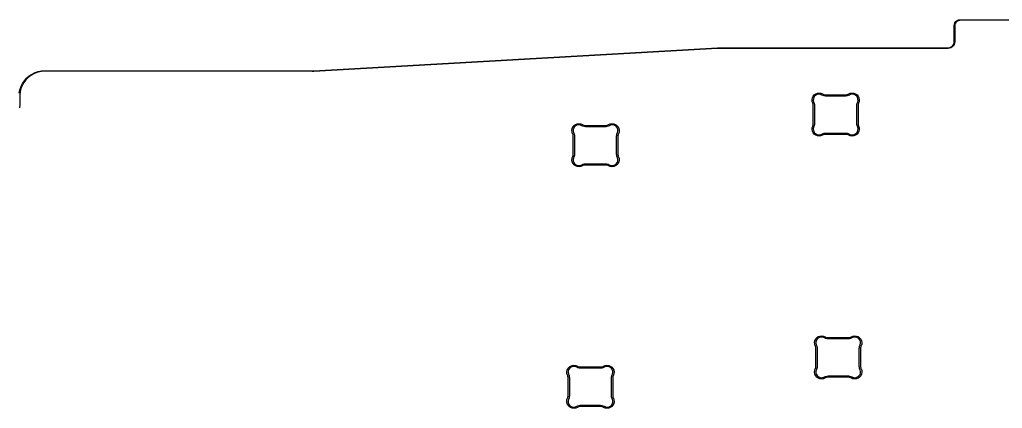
# Model space of a CAD drawing. Header units: inches. Extents: x 0.1 to 12.1, y -5.6 to -1.9.
# Drawn here: x 6.166 to 9.195, y -3.084 to -1.887 of the extents above; entities that cross this region are included whole.
import ezdxf

# ---------------------------------------------------------------- set-up
doc = ezdxf.new("R2010")
doc.units = ezdxf.units.IN
doc.header["$MEASUREMENT"] = 0
doc.layers.add('Edge.Cuts', color=254, linetype='CONTINUOUS', true_color=0xd0d2cd)

msp = doc.modelspace()

# ---------------------------------------------------------------- linework, layer by layer
at = {"layer": 'Edge.Cuts', "linetype": 'CONTINUOUS'}
for p, q in [((9.0469, -1.9053), (9.0475, -1.9006)), ((9.0469, -1.9546), (9.0469, -1.9053)), ((9.0469, -1.9053), (9.0469, -1.9053)), ((9.0475, -1.9006), (9.0493, -1.8962)), ((9.0499, -1.899), (9.0488, -1.9032)), ((9.0488, -1.9032), (9.0488, -1.9053)), ((9.0488, -1.9053), (9.0488, -1.9053)), ((9.0488, -1.9053), (9.0488, -1.9053)), ((9.0488, -1.9053), (9.0488, -1.9546)), ((9.0493, -1.8962), (9.0521, -1.8924)), ((9.052, -1.8953), (9.0499, -1.899)), ((9.055, -1.8923), (9.052, -1.8953)), ((9.0521, -1.8924), (9.0559, -1.8895)), ((9.0587, -1.8901), (9.055, -1.8923)), ((9.0559, -1.8895), (9.0602, -1.8876)), ((9.0628, -1.8889), (9.0587, -1.8901)), ((9.0602, -1.8876), (9.0649, -1.8869)), ((9.0649, -1.8888), (9.0628, -1.8889)), ((9.0649, -1.8869), (9.7952, -1.8868)), ((9.0649, -1.8869), (9.0649, -1.8869)), ((9.0649, -1.8869), (9.0649, -1.8869)), ((9.7952, -1.8887), (9.0649, -1.8888)), ((9.0396, -1.9696), (9.0431, -1.9661)), ((9.0443, -1.9675), (9.041, -1.9708)), ((9.0431, -1.9661), (9.0456, -1.9618)), ((9.0468, -1.9636), (9.0443, -1.9675)), ((9.0456, -1.9618), (9.0469, -1.9571)), ((9.0483, -1.9592), (9.0468, -1.9636)), ((9.0469, -1.9571), (9.0469, -1.9546)), ((9.0488, -1.9546), (9.0483, -1.9592)), ((9.0488, -1.9546), (9.0488, -1.9546)), ((9.0488, -1.9546), (9.0488, -1.9546)), ((7.0726, -2.0442), (8.3172, -1.9734)), ((8.3173, -1.9754), (7.0728, -2.0462)), ((8.3172, -1.9734), (8.3172, -1.9734)), ((8.3172, -1.9734), (8.3172, -1.9734)), ((8.3172, -1.9734), (8.3187, -1.9734)), ((8.3181, -1.9754), (8.3173, -1.9754)), ((8.3173, -1.9754), (8.3173, -1.9754)), ((8.3195, -1.9753), (8.3181, -1.9754)), ((8.3187, -1.9734), (8.3202, -1.9733)), ((8.321, -1.9753), (8.3195, -1.9753)), ((8.3202, -1.9733), (8.3217, -1.9733)), ((8.3217, -1.9753), (8.321, -1.9753)), ((8.3217, -1.9733), (8.3217, -1.9733)), ((8.3217, -1.9733), (8.3217, -1.9733)), ((8.3217, -1.9733), (9.0282, -1.9733)), ((9.0282, -1.9753), (8.3217, -1.9753)), ((9.0282, -1.9733), (9.0306, -1.9733)), ((9.0328, -1.9748), (9.0282, -1.9753)), ((9.0282, -1.9753), (9.0282, -1.9753)), ((9.0282, -1.9753), (9.0282, -1.9753)), ((9.0306, -1.9733), (9.0354, -1.972)), ((9.0371, -1.9732), (9.0328, -1.9748)), ((9.0354, -1.972), (9.0396, -1.9696)), ((9.041, -1.9708), (9.0371, -1.9732)), ((6.2008, -2.0588), (6.1927, -2.065)), ((6.1956, -2.0603), (6.2043, -2.0545)), ((6.2097, -2.0537), (6.2008, -2.0588)), ((6.2043, -2.0545), (6.2136, -2.0499)), ((6.2191, -2.0498), (6.2097, -2.0537)), ((6.2136, -2.0499), (6.2235, -2.0466)), ((6.2289, -2.0472), (6.2191, -2.0498)), ((6.2235, -2.0466), (6.2337, -2.0445)), ((6.239, -2.0458), (6.2289, -2.0472)), ((6.2337, -2.0445), (6.2441, -2.0439)), ((6.2441, -2.0458), (6.239, -2.0458)), ((6.2441, -2.0439), (6.2441, -2.0439)), ((6.2441, -2.0439), (6.2441, -2.0439)), ((6.2441, -2.0439), (7.0682, -2.0443)), ((7.0682, -2.0463), (6.2441, -2.0458)), ((6.2441, -2.0458), (6.2441, -2.0458)), ((6.2441, -2.0458), (6.2441, -2.0458)), ((7.0682, -2.0443), (7.0682, -2.0443)), ((7.0682, -2.0443), (7.0682, -2.0443)), ((7.0682, -2.0443), (7.0689, -2.0443)), ((7.0697, -2.0463), (7.0682, -2.0463)), ((7.0682, -2.0463), (7.0682, -2.0463)), ((7.0682, -2.0463), (7.0682, -2.0463)), ((7.0682, -2.0463), (7.0682, -2.0463)), ((7.0682, -2.0463), (7.0682, -2.0463)), ((7.0689, -2.0443), (7.0704, -2.0443)), ((7.0712, -2.0462), (7.0697, -2.0463)), ((7.0704, -2.0443), (7.0719, -2.0443)), ((7.0728, -2.0462), (7.0712, -2.0462)), ((7.0719, -2.0443), (7.0726, -2.0442)), ((7.0726, -2.0442), (7.0726, -2.0442)), ((7.0726, -2.0442), (7.0726, -2.0442)), ((7.0728, -2.0462), (7.0728, -2.0462)), ((6.1742, -2.0891), (6.1703, -2.0986)), ((6.1704, -2.0931), (6.1751, -2.0837)), ((6.1793, -2.0803), (6.1742, -2.0891)), ((6.1751, -2.0837), (6.1809, -2.075)), ((6.1855, -2.0722), (6.1793, -2.0803)), ((6.1809, -2.075), (6.1877, -2.0672)), ((6.1927, -2.065), (6.1855, -2.0722)), ((6.1877, -2.0672), (6.1956, -2.0603)), ((6.1651, -2.1132), (6.1671, -2.103)), ((6.1677, -2.1084), (6.1663, -2.1185)), ((6.1663, -2.1185), (6.1663, -2.1236)), ((6.1671, -2.103), (6.1704, -2.0931)), ((6.1703, -2.0986), (6.1677, -2.1084)), ((8.6122, -2.1227), (8.6157, -2.1185)), ((8.6157, -2.1185), (8.6202, -2.1153)), ((8.6201, -2.1198), (8.6167, -2.1229)), ((8.6241, -2.1177), (8.6201, -2.1198)), ((8.6202, -2.1153), (8.6254, -2.1133)), ((8.6285, -2.1166), (8.6241, -2.1177)), ((8.6254, -2.1133), (8.6308, -2.1127)), ((8.633, -2.1167), (8.6285, -2.1166)), ((8.6308, -2.1127), (8.6363, -2.1135)), ((8.6374, -2.1179), (8.633, -2.1167)), ((8.6363, -2.1135), (8.6413, -2.1157)), ((8.6394, -2.1191), (8.6374, -2.1179)), ((8.6428, -2.1207), (8.6394, -2.1191)), ((8.6413, -2.1157), (8.6427, -2.1165)), ((8.6427, -2.1165), (8.6456, -2.1176)), ((8.6456, -2.1176), (8.6487, -2.1181)), ((8.6487, -2.1181), (8.6503, -2.1181)), ((8.6503, -2.1181), (8.7128, -2.1181)), ((8.7128, -2.1181), (8.7144, -2.1181)), ((8.7144, -2.1181), (8.7175, -2.1176)), ((8.7175, -2.1176), (8.7204, -2.1165)), ((8.7238, -2.1191), (8.7203, -2.1207)), ((8.7204, -2.1165), (8.7218, -2.1157)), ((8.7218, -2.1157), (8.7268, -2.1135)), ((8.7218, -2.1157), (8.7218, -2.1157)), ((8.7257, -2.1179), (8.7238, -2.1191)), ((8.7238, -2.1191), (8.7238, -2.1191)), ((8.7301, -2.1167), (8.7257, -2.1179)), ((8.7268, -2.1135), (8.7323, -2.1127)), ((8.7346, -2.1166), (8.7301, -2.1167)), ((8.7323, -2.1127), (8.7378, -2.1133)), ((8.739, -2.1177), (8.7346, -2.1166)), ((8.7378, -2.1133), (8.7429, -2.1153)), ((8.743, -2.1198), (8.739, -2.1177)), ((8.7429, -2.1153), (8.7474, -2.1185)), ((8.7464, -2.1229), (8.743, -2.1198)), ((8.7474, -2.1185), (8.7509, -2.1227)), ((6.1665, -2.1488), (6.1658, -2.1579)), ((6.1663, -2.1236), (6.1663, -2.1236)), ((6.1663, -2.1236), (6.1665, -2.1488)), ((6.1665, -2.1488), (6.1665, -2.1488)), ((6.1665, -2.1488), (6.1665, -2.1488)), ((8.6088, -2.1331), (8.6098, -2.1277)), ((8.6092, -2.1386), (8.6088, -2.1331)), ((8.6109, -2.1438), (8.6092, -2.1386)), ((8.6098, -2.1277), (8.6122, -2.1227)), ((8.6115, -2.145), (8.6109, -2.1438)), ((8.6123, -2.1475), (8.6115, -2.145)), ((8.6127, -2.1501), (8.6123, -2.1475)), ((8.6129, -2.131), (8.6126, -2.1356)), ((8.6126, -2.1356), (8.6135, -2.14)), ((8.6127, -2.1515), (8.6127, -2.1501)), ((8.6143, -2.1267), (8.6129, -2.131)), ((8.6135, -2.14), (8.6145, -2.1421)), ((8.6167, -2.1229), (8.6143, -2.1267)), ((8.6145, -2.1421), (8.6145, -2.1421)), ((8.6145, -2.1421), (8.6156, -2.1451)), ((8.6156, -2.1451), (8.6164, -2.1482)), ((8.6164, -2.1482), (8.6166, -2.1515)), ((8.6465, -2.1217), (8.6428, -2.1207)), ((8.6503, -2.122), (8.6465, -2.1217)), ((8.7128, -2.122), (8.6503, -2.122)), ((8.7166, -2.1217), (8.7128, -2.122)), ((8.7203, -2.1207), (8.7166, -2.1217)), ((8.7488, -2.1267), (8.7464, -2.1229)), ((8.7465, -2.1515), (8.7468, -2.1482)), ((8.7468, -2.1482), (8.7475, -2.1451)), ((8.7475, -2.1451), (8.7487, -2.1421)), ((8.7487, -2.1421), (8.7496, -2.14)), ((8.7487, -2.1421), (8.7487, -2.1421)), ((8.7487, -2.1421), (8.7487, -2.1421)), ((8.7502, -2.131), (8.7488, -2.1267)), ((8.7496, -2.14), (8.7505, -2.1356)), ((8.7505, -2.1356), (8.7502, -2.131)), ((8.7509, -2.1475), (8.7505, -2.1501)), ((8.7505, -2.1501), (8.7505, -2.1515)), ((8.7509, -2.1227), (8.7533, -2.1277)), ((8.7516, -2.145), (8.7509, -2.1475)), ((8.7522, -2.1438), (8.7516, -2.145)), ((8.7539, -2.1386), (8.7522, -2.1438)), ((8.7522, -2.1438), (8.7522, -2.1438)), ((8.7533, -2.1277), (8.7543, -2.1331)), ((8.7543, -2.1331), (8.7539, -2.1386)), ((8.6127, -2.2068), (8.6127, -2.1515)), ((8.6166, -2.1515), (8.6166, -2.2068)), ((8.7465, -2.2068), (8.7465, -2.1515)), ((8.7465, -2.1515), (8.7465, -2.1515)), ((8.7465, -2.1515), (8.7465, -2.1515)), ((8.7505, -2.1515), (8.7505, -2.2068)), ((7.8756, -2.213), (7.8801, -2.2098)), ((7.8801, -2.2098), (7.8852, -2.2078)), ((7.8883, -2.2111), (7.8839, -2.2122)), ((7.8852, -2.2078), (7.8907, -2.2072)), ((7.8929, -2.2112), (7.8883, -2.2111)), ((7.8907, -2.2072), (7.8961, -2.208)), ((7.8972, -2.2124), (7.8929, -2.2112)), ((7.8961, -2.208), (7.9012, -2.2102)), ((7.9012, -2.2102), (7.9025, -2.211)), ((7.9025, -2.211), (7.9055, -2.212)), ((7.9773, -2.212), (7.9803, -2.211)), ((7.9803, -2.211), (7.9816, -2.2102)), ((7.9816, -2.2102), (7.9867, -2.208)), ((7.9816, -2.2102), (7.9816, -2.2102)), ((7.9899, -2.2112), (7.9856, -2.2124)), ((7.9867, -2.208), (7.9921, -2.2072)), ((7.9945, -2.2111), (7.9899, -2.2112)), ((7.9921, -2.2072), (7.9976, -2.2078)), ((7.9989, -2.2122), (7.9945, -2.2111)), ((7.9976, -2.2078), (8.0027, -2.2098)), ((8.0027, -2.2098), (8.0072, -2.213)), ((8.6115, -2.2133), (8.6123, -2.2108)), ((8.6123, -2.2108), (8.6127, -2.2081)), ((8.6127, -2.2081), (8.6127, -2.2068)), ((8.6127, -2.2068), (8.6127, -2.2068)), ((8.6164, -2.21), (8.6156, -2.2132)), ((8.6166, -2.2068), (8.6164, -2.21)), ((8.6166, -2.2068), (8.6166, -2.2068)), ((8.7468, -2.21), (8.7465, -2.2068)), ((8.7475, -2.2132), (8.7468, -2.21)), ((8.7505, -2.2068), (8.7505, -2.2068)), ((8.7505, -2.2068), (8.7505, -2.2081)), ((8.7505, -2.2081), (8.7509, -2.2108)), ((8.7509, -2.2108), (8.7516, -2.2133)), ((7.8686, -2.2276), (7.8697, -2.2221)), ((7.869, -2.233), (7.8686, -2.2276)), ((7.8708, -2.2383), (7.869, -2.233)), ((7.8697, -2.2221), (7.872, -2.2172)), ((7.8713, -2.2395), (7.8708, -2.2383)), ((7.8721, -2.242), (7.8713, -2.2395)), ((7.872, -2.2172), (7.8756, -2.213)), ((7.8727, -2.2255), (7.8724, -2.2301)), ((7.8724, -2.2301), (7.8733, -2.2345)), ((7.8741, -2.2212), (7.8727, -2.2255)), ((7.8733, -2.2345), (7.8743, -2.2366)), ((7.8766, -2.2174), (7.8741, -2.2212)), ((7.8743, -2.2366), (7.8743, -2.2366)), ((7.8743, -2.2366), (7.8755, -2.2396)), ((7.8755, -2.2396), (7.8762, -2.2427)), ((7.8799, -2.2143), (7.8766, -2.2174)), ((7.8839, -2.2122), (7.8799, -2.2143)), ((7.8992, -2.2136), (7.8972, -2.2124)), ((7.9026, -2.2152), (7.8992, -2.2136)), ((7.9063, -2.2162), (7.9026, -2.2152)), ((7.9055, -2.212), (7.9086, -2.2126)), ((7.9101, -2.2165), (7.9063, -2.2162)), ((7.9086, -2.2126), (7.9101, -2.2126)), ((7.9101, -2.2126), (7.9727, -2.2126)), ((7.9727, -2.2165), (7.9101, -2.2165)), ((7.9727, -2.2126), (7.9742, -2.2126)), ((7.9765, -2.2162), (7.9727, -2.2165)), ((7.9742, -2.2126), (7.9773, -2.212)), ((7.9802, -2.2152), (7.9765, -2.2162)), ((7.9836, -2.2136), (7.9802, -2.2152)), ((7.9856, -2.2124), (7.9836, -2.2136)), ((7.9836, -2.2136), (7.9836, -2.2136)), ((8.0029, -2.2143), (7.9989, -2.2122)), ((8.0062, -2.2174), (8.0029, -2.2143)), ((8.0087, -2.2212), (8.0062, -2.2174)), ((8.0066, -2.2427), (8.0073, -2.2396)), ((8.0072, -2.213), (8.0108, -2.2172)), ((8.0073, -2.2396), (8.0085, -2.2366)), ((8.0085, -2.2366), (8.0095, -2.2345)), ((8.0085, -2.2366), (8.0085, -2.2366)), ((8.0085, -2.2366), (8.0085, -2.2366)), ((8.0101, -2.2255), (8.0087, -2.2212)), ((8.0095, -2.2345), (8.0104, -2.2301)), ((8.0104, -2.2301), (8.0101, -2.2255)), ((8.0115, -2.2395), (8.0107, -2.242)), ((8.0108, -2.2172), (8.0131, -2.2221)), ((8.0121, -2.2383), (8.0115, -2.2395)), ((8.0138, -2.233), (8.0121, -2.2383)), ((8.0121, -2.2383), (8.0121, -2.2383)), ((8.0131, -2.2221), (8.0142, -2.2276)), ((8.0142, -2.2276), (8.0138, -2.233)), ((8.6088, -2.2252), (8.6092, -2.2197)), ((8.6098, -2.2306), (8.6088, -2.2252)), ((8.6092, -2.2197), (8.6109, -2.2145)), ((8.6122, -2.2356), (8.6098, -2.2306)), ((8.6109, -2.2145), (8.6115, -2.2133)), ((8.6157, -2.2398), (8.6122, -2.2356)), ((8.6135, -2.2182), (8.6126, -2.2227)), ((8.6126, -2.2227), (8.6129, -2.2272)), ((8.6129, -2.2272), (8.6143, -2.2315)), ((8.6145, -2.2162), (8.6135, -2.2182)), ((8.6143, -2.2315), (8.6167, -2.2354)), ((8.6156, -2.2132), (8.6145, -2.2162)), ((8.6202, -2.243), (8.6157, -2.2398)), ((8.6167, -2.2354), (8.6201, -2.2384)), ((8.6201, -2.2384), (8.6241, -2.2406)), ((8.6241, -2.2406), (8.6285, -2.2416)), ((8.6285, -2.2416), (8.633, -2.2415)), ((8.633, -2.2415), (8.6374, -2.2403)), ((8.6374, -2.2403), (8.6394, -2.2392)), ((8.6394, -2.2392), (8.6428, -2.2376)), ((8.6456, -2.2407), (8.6427, -2.2418)), ((8.6428, -2.2376), (8.6465, -2.2366)), ((8.6487, -2.2402), (8.6456, -2.2407)), ((8.6465, -2.2366), (8.6503, -2.2362)), ((8.6503, -2.2402), (8.6487, -2.2402)), ((8.6503, -2.2362), (8.7128, -2.2362)), ((8.7128, -2.2402), (8.6503, -2.2402)), ((8.7128, -2.2362), (8.7128, -2.2362)), ((8.7128, -2.2362), (8.7166, -2.2366)), ((8.7144, -2.2402), (8.7128, -2.2402)), ((8.7128, -2.2402), (8.7128, -2.2402)), ((8.7175, -2.2407), (8.7144, -2.2402)), ((8.7166, -2.2366), (8.7203, -2.2376)), ((8.7204, -2.2418), (8.7175, -2.2407)), ((8.7203, -2.2376), (8.7238, -2.2392)), ((8.7238, -2.2392), (8.7257, -2.2403)), ((8.7257, -2.2403), (8.7301, -2.2415)), ((8.7301, -2.2415), (8.7346, -2.2416)), ((8.7346, -2.2416), (8.739, -2.2406)), ((8.739, -2.2406), (8.743, -2.2384)), ((8.7474, -2.2398), (8.7429, -2.243)), ((8.743, -2.2384), (8.7464, -2.2354)), ((8.7464, -2.2354), (8.7488, -2.2315)), ((8.7509, -2.2356), (8.7474, -2.2398)), ((8.7487, -2.2162), (8.7475, -2.2132)), ((8.7496, -2.2182), (8.7487, -2.2162)), ((8.7488, -2.2315), (8.7502, -2.2272)), ((8.7505, -2.2227), (8.7496, -2.2182)), ((8.7502, -2.2272), (8.7505, -2.2227)), ((8.7533, -2.2306), (8.7509, -2.2356)), ((8.7516, -2.2133), (8.7522, -2.2145)), ((8.7522, -2.2145), (8.7522, -2.2145)), ((8.7522, -2.2145), (8.7539, -2.2197)), ((8.7543, -2.2252), (8.7533, -2.2306)), ((8.7539, -2.2197), (8.7543, -2.2252)), ((7.8725, -2.2446), (7.8721, -2.242)), ((7.8725, -2.246), (7.8725, -2.2446)), ((7.8725, -2.3013), (7.8725, -2.246)), ((7.8762, -2.2427), (7.8764, -2.246)), ((7.8764, -2.246), (7.8764, -2.3013)), ((8.0064, -2.246), (8.0066, -2.2427)), ((8.0064, -2.3013), (8.0064, -2.246)), ((8.0064, -2.246), (8.0064, -2.246)), ((8.0064, -2.246), (8.0064, -2.246)), ((8.0107, -2.242), (8.0103, -2.2446)), ((8.0103, -2.2446), (8.0103, -2.246)), ((8.0103, -2.246), (8.0103, -2.3013)), ((8.6254, -2.2449), (8.6202, -2.243)), ((8.6308, -2.2455), (8.6254, -2.2449)), ((8.6363, -2.2447), (8.6308, -2.2455)), ((8.6413, -2.2426), (8.6363, -2.2447)), ((8.6427, -2.2418), (8.6413, -2.2426)), ((8.7218, -2.2426), (8.7204, -2.2418)), ((8.7268, -2.2447), (8.7218, -2.2426)), ((8.7323, -2.2455), (8.7268, -2.2447)), ((8.7378, -2.2449), (8.7323, -2.2455)), ((8.7429, -2.243), (8.7378, -2.2449)), ((7.8725, -2.3026), (7.8725, -2.3013)), ((7.8725, -2.3013), (7.8725, -2.3013)), ((7.8764, -2.3013), (7.8762, -2.3045)), ((7.8764, -2.3013), (7.8764, -2.3013)), ((8.0066, -2.3045), (8.0064, -2.3013)), ((8.0103, -2.3013), (8.0103, -2.3013)), ((8.0103, -2.3013), (8.0103, -2.3026)), ((7.8686, -2.3197), (7.869, -2.3142)), ((7.8697, -2.3251), (7.8686, -2.3197)), ((7.869, -2.3142), (7.8708, -2.309)), ((7.872, -2.3301), (7.8697, -2.3251)), ((7.8708, -2.309), (7.8713, -2.3078)), ((7.8713, -2.3078), (7.8721, -2.3052)), ((7.8756, -2.3343), (7.872, -2.3301)), ((7.8721, -2.3052), (7.8725, -2.3026)), ((7.8733, -2.3127), (7.8724, -2.3172)), ((7.8724, -2.3172), (7.8727, -2.3217)), ((7.8727, -2.3217), (7.8741, -2.326)), ((7.8743, -2.3107), (7.8733, -2.3127)), ((7.8741, -2.326), (7.8766, -2.3298)), ((7.8755, -2.3077), (7.8743, -2.3107)), ((7.8762, -2.3045), (7.8755, -2.3077)), ((7.8766, -2.3298), (7.8799, -2.3329)), ((7.8992, -2.3337), (7.9026, -2.332)), ((7.9026, -2.332), (7.9063, -2.331)), ((7.9063, -2.331), (7.9101, -2.3307)), ((7.9101, -2.3307), (7.9727, -2.3307)), ((7.9727, -2.3307), (7.9727, -2.3307)), ((7.9727, -2.3307), (7.9765, -2.331)), ((7.9765, -2.331), (7.9802, -2.332)), ((7.9802, -2.332), (7.9836, -2.3337)), ((8.0029, -2.3329), (8.0062, -2.3298)), ((8.0062, -2.3298), (8.0087, -2.326)), ((8.0073, -2.3077), (8.0066, -2.3045)), ((8.0108, -2.3301), (8.0072, -2.3343)), ((8.0085, -2.3107), (8.0073, -2.3077)), ((8.0095, -2.3127), (8.0085, -2.3107)), ((8.0087, -2.326), (8.0101, -2.3217)), ((8.0104, -2.3172), (8.0095, -2.3127)), ((8.0101, -2.3217), (8.0104, -2.3172)), ((8.0103, -2.3026), (8.0107, -2.3052)), ((8.0107, -2.3052), (8.0115, -2.3078)), ((8.0131, -2.3251), (8.0108, -2.3301)), ((8.0115, -2.3078), (8.0121, -2.309)), ((8.0121, -2.309), (8.0121, -2.309)), ((8.0121, -2.309), (8.0138, -2.3142)), ((8.0142, -2.3197), (8.0131, -2.3251)), ((8.0138, -2.3142), (8.0142, -2.3197)), ((7.8801, -2.3375), (7.8756, -2.3343)), ((7.8799, -2.3329), (7.8839, -2.3351)), ((7.8852, -2.3394), (7.8801, -2.3375)), ((7.8839, -2.3351), (7.8883, -2.3361)), ((7.8907, -2.34), (7.8852, -2.3394)), ((7.8883, -2.3361), (7.8929, -2.336)), ((7.8961, -2.3392), (7.8907, -2.34)), ((7.8929, -2.336), (7.8972, -2.3348)), ((7.9012, -2.3371), (7.8961, -2.3392)), ((7.8972, -2.3348), (7.8992, -2.3337)), ((7.9025, -2.3363), (7.9012, -2.3371)), ((7.9055, -2.3352), (7.9025, -2.3363)), ((7.9086, -2.3346), (7.9055, -2.3352)), ((7.9101, -2.3346), (7.9086, -2.3346)), ((7.9727, -2.3346), (7.9101, -2.3346)), ((7.9742, -2.3346), (7.9727, -2.3346)), ((7.9727, -2.3346), (7.9727, -2.3346)), ((7.9773, -2.3352), (7.9742, -2.3346)), ((7.9803, -2.3363), (7.9773, -2.3352)), ((7.9816, -2.3371), (7.9803, -2.3363)), ((7.9867, -2.3392), (7.9816, -2.3371)), ((7.9836, -2.3337), (7.9856, -2.3348)), ((7.9856, -2.3348), (7.9899, -2.336)), ((7.9921, -2.34), (7.9867, -2.3392)), ((7.9899, -2.336), (7.9945, -2.3361)), ((7.9976, -2.3394), (7.9921, -2.34)), ((7.9945, -2.3361), (7.9989, -2.3351)), ((8.0027, -2.3375), (7.9976, -2.3394)), ((7.9989, -2.3351), (8.0029, -2.3329)), ((8.0072, -2.3343), (8.0027, -2.3375)), ((8.6167, -2.8811), (8.6177, -2.8757)), ((8.6177, -2.8757), (8.6201, -2.8707)), ((8.6201, -2.8707), (8.6236, -2.8665)), ((8.6222, -2.8748), (8.6208, -2.8791)), ((8.6246, -2.8709), (8.6222, -2.8748)), ((8.6236, -2.8665), (8.6281, -2.8633)), ((8.6279, -2.8679), (8.6246, -2.8709)), ((8.632, -2.8657), (8.6279, -2.8679)), ((8.6281, -2.8633), (8.6332, -2.8614)), ((8.6364, -2.8647), (8.632, -2.8657)), ((8.6332, -2.8614), (8.6387, -2.8608)), ((8.6409, -2.8648), (8.6364, -2.8647)), ((8.6387, -2.8608), (8.6442, -2.8616)), ((8.6453, -2.866), (8.6409, -2.8648)), ((8.6442, -2.8616), (8.6492, -2.8637)), ((8.6472, -2.8671), (8.6453, -2.866)), ((8.6507, -2.8687), (8.6472, -2.8671)), ((8.6492, -2.8637), (8.6506, -2.8645)), ((8.6506, -2.8645), (8.6535, -2.8656)), ((8.6544, -2.8697), (8.6507, -2.8687)), ((8.6535, -2.8656), (8.6566, -2.8661)), ((8.6582, -2.8701), (8.6544, -2.8697)), ((8.6566, -2.8661), (8.6582, -2.8661)), ((8.6582, -2.8661), (8.7207, -2.8661)), ((8.7207, -2.8701), (8.6582, -2.8701)), ((8.7207, -2.8661), (8.7223, -2.8661)), ((8.7245, -2.8697), (8.7207, -2.8701)), ((8.7223, -2.8661), (8.7254, -2.8656)), ((8.7282, -2.8687), (8.7245, -2.8697)), ((8.7254, -2.8656), (8.7283, -2.8645)), ((8.7316, -2.8671), (8.7282, -2.8687)), ((8.7283, -2.8645), (8.7297, -2.8637)), ((8.7297, -2.8637), (8.7347, -2.8616)), ((8.7297, -2.8637), (8.7297, -2.8637)), ((8.7336, -2.866), (8.7316, -2.8671)), ((8.7316, -2.8671), (8.7316, -2.8671)), ((8.738, -2.8648), (8.7336, -2.866)), ((8.7347, -2.8616), (8.7402, -2.8608)), ((8.7425, -2.8647), (8.738, -2.8648)), ((8.7402, -2.8608), (8.7456, -2.8614)), ((8.7469, -2.8657), (8.7425, -2.8647)), ((8.7456, -2.8614), (8.7508, -2.8633)), ((8.7509, -2.8679), (8.7469, -2.8657)), ((8.7508, -2.8633), (8.7553, -2.8665)), ((8.7543, -2.8709), (8.7509, -2.8679)), ((8.7567, -2.8748), (8.7543, -2.8709)), ((8.7553, -2.8665), (8.7588, -2.8707)), ((8.7581, -2.8791), (8.7567, -2.8748)), ((8.7588, -2.8707), (8.7612, -2.8757)), ((8.7612, -2.8757), (8.7622, -2.8811)), ((8.617, -2.8866), (8.6167, -2.8811)), ((8.6188, -2.8918), (8.617, -2.8866)), ((8.6194, -2.893), (8.6188, -2.8918)), ((8.6201, -2.8955), (8.6194, -2.893)), ((8.6205, -2.8982), (8.6201, -2.8955)), ((8.6208, -2.8791), (8.6205, -2.8836)), ((8.6205, -2.8836), (8.6214, -2.8881)), ((8.6205, -2.8995), (8.6205, -2.8982)), ((8.6205, -2.9548), (8.6205, -2.8995)), ((8.6214, -2.8881), (8.6223, -2.8901)), ((8.6223, -2.8901), (8.6223, -2.8901)), ((8.6223, -2.8901), (8.6235, -2.8931)), ((8.6235, -2.8931), (8.6242, -2.8963)), ((8.6242, -2.8963), (8.6245, -2.8995)), ((8.6245, -2.8995), (8.6245, -2.9548)), ((8.7544, -2.8995), (8.7546, -2.8963)), ((8.7544, -2.9548), (8.7544, -2.8995)), ((8.7544, -2.8995), (8.7544, -2.8995)), ((8.7544, -2.8995), (8.7544, -2.8995)), ((8.7546, -2.8963), (8.7554, -2.8931)), ((8.7554, -2.8931), (8.7565, -2.8901)), ((8.7565, -2.8901), (8.7575, -2.8881)), ((8.7565, -2.8901), (8.7565, -2.8901)), ((8.7565, -2.8901), (8.7565, -2.8901)), ((8.7575, -2.8881), (8.7584, -2.8836)), ((8.7584, -2.8836), (8.7581, -2.8791)), ((8.7587, -2.8955), (8.7583, -2.8982)), ((8.7583, -2.8982), (8.7583, -2.8995)), ((8.7583, -2.8995), (8.7583, -2.9548)), ((8.7595, -2.893), (8.7587, -2.8955)), ((8.7601, -2.8918), (8.7595, -2.893)), ((8.7618, -2.8866), (8.7601, -2.8918)), ((8.7601, -2.8918), (8.7601, -2.8918)), ((8.7622, -2.8811), (8.7618, -2.8866)), ((7.8529, -2.9716), (7.8539, -2.9662)), ((7.8539, -2.9662), (7.8563, -2.9613)), ((7.8563, -2.9613), (7.8598, -2.9571)), ((7.8584, -2.9653), (7.857, -2.9696)), ((7.8608, -2.9615), (7.8584, -2.9653)), ((7.8598, -2.9571), (7.8643, -2.9539)), ((7.8642, -2.9584), (7.8608, -2.9615)), ((7.8682, -2.9563), (7.8642, -2.9584)), ((7.8643, -2.9539), (7.8695, -2.9519)), ((7.8726, -2.9552), (7.8682, -2.9563)), ((7.8695, -2.9519), (7.8749, -2.9513)), ((7.8771, -2.9553), (7.8726, -2.9552)), ((7.8749, -2.9513), (7.8804, -2.9521)), ((7.8815, -2.9565), (7.8771, -2.9553)), ((7.8804, -2.9521), (7.8854, -2.9543)), ((7.8835, -2.9577), (7.8815, -2.9565)), ((7.8869, -2.9593), (7.8835, -2.9577)), ((7.8854, -2.9543), (7.8868, -2.9551)), ((7.8868, -2.9551), (7.8897, -2.9561)), ((7.8906, -2.9603), (7.8869, -2.9593)), ((7.8897, -2.9561), (7.8928, -2.9567)), ((7.8944, -2.9606), (7.8906, -2.9603)), ((7.8928, -2.9567), (7.8944, -2.9567)), ((7.8944, -2.9567), (7.9569, -2.9567)), ((7.9569, -2.9606), (7.8944, -2.9606)), ((7.9569, -2.9567), (7.9585, -2.9567)), ((7.9607, -2.9603), (7.9569, -2.9606)), ((7.9585, -2.9567), (7.9616, -2.9561)), ((7.9644, -2.9593), (7.9607, -2.9603)), ((7.9616, -2.9561), (7.9645, -2.9551)), ((7.9679, -2.9577), (7.9644, -2.9593)), ((7.9645, -2.9551), (7.9659, -2.9543)), ((7.9659, -2.9543), (7.9709, -2.9521)), ((7.9659, -2.9543), (7.9659, -2.9543)), ((7.9698, -2.9565), (7.9679, -2.9577)), ((7.9679, -2.9577), (7.9679, -2.9577)), ((7.9742, -2.9553), (7.9698, -2.9565)), ((7.9709, -2.9521), (7.9764, -2.9513)), ((7.9787, -2.9552), (7.9742, -2.9553)), ((7.9764, -2.9513), (7.9819, -2.9519)), ((7.9831, -2.9563), (7.9787, -2.9552)), ((7.9819, -2.9519), (7.987, -2.9539)), ((7.9871, -2.9584), (7.9831, -2.9563)), ((7.987, -2.9539), (7.9915, -2.9571)), ((7.9905, -2.9615), (7.9871, -2.9584)), ((7.9929, -2.9653), (7.9905, -2.9615)), ((7.9915, -2.9571), (7.995, -2.9613)), ((7.9943, -2.9696), (7.9929, -2.9653)), ((7.995, -2.9613), (7.9974, -2.9662)), ((7.9974, -2.9662), (7.9984, -2.9716)), ((8.6167, -2.9732), (8.617, -2.9677)), ((8.617, -2.9677), (8.6188, -2.9625)), ((8.6188, -2.9625), (8.6194, -2.9613)), ((8.6194, -2.9613), (8.6201, -2.9588)), ((8.6201, -2.9588), (8.6205, -2.9562)), ((8.6205, -2.9562), (8.6205, -2.9548)), ((8.6205, -2.9548), (8.6205, -2.9548)), ((8.6214, -2.9663), (8.6205, -2.9707)), ((8.6223, -2.9642), (8.6214, -2.9663)), ((8.6235, -2.9612), (8.6223, -2.9642)), ((8.6242, -2.9581), (8.6235, -2.9612)), ((8.6245, -2.9548), (8.6242, -2.9581)), ((8.6245, -2.9548), (8.6245, -2.9548)), ((8.7546, -2.9581), (8.7544, -2.9548)), ((8.7554, -2.9612), (8.7546, -2.9581)), ((8.7565, -2.9642), (8.7554, -2.9612)), ((8.7575, -2.9663), (8.7565, -2.9642)), ((8.7584, -2.9707), (8.7575, -2.9663)), ((8.7583, -2.9548), (8.7583, -2.9548)), ((8.7583, -2.9548), (8.7583, -2.9562)), ((8.7583, -2.9562), (8.7587, -2.9588)), ((8.7587, -2.9588), (8.7595, -2.9613)), ((8.7595, -2.9613), (8.7601, -2.9625)), ((8.7601, -2.9625), (8.7601, -2.9625)), ((8.7601, -2.9625), (8.7618, -2.9677)), ((8.7618, -2.9677), (8.7622, -2.9732)), ((7.8533, -2.9771), (7.8529, -2.9716)), ((7.855, -2.9824), (7.8533, -2.9771)), ((7.8556, -2.9836), (7.855, -2.9824)), ((7.8564, -2.9861), (7.8556, -2.9836)), ((7.8568, -2.9887), (7.8564, -2.9861)), ((7.857, -2.9696), (7.8567, -2.9742)), ((7.8567, -2.9742), (7.8576, -2.9786)), ((7.8568, -2.99), (7.8568, -2.9887)), ((7.8568, -3.0454), (7.8568, -2.99)), ((7.8576, -2.9786), (7.8586, -2.9807)), ((7.8586, -2.9807), (7.8586, -2.9807)), ((7.8586, -2.9807), (7.8597, -2.9837)), ((7.8597, -2.9837), (7.8605, -2.9868)), ((7.8605, -2.9868), (7.8607, -2.99)), ((7.8607, -2.99), (7.8607, -3.0454)), ((7.9906, -2.99), (7.9909, -2.9868)), ((7.9906, -3.0454), (7.9906, -2.99)), ((7.9906, -2.99), (7.9906, -2.99)), ((7.9906, -2.99), (7.9906, -2.99)), ((7.9909, -2.9868), (7.9916, -2.9837)), ((7.9916, -2.9837), (7.9928, -2.9807)), ((7.9928, -2.9807), (7.9937, -2.9786)), ((7.9928, -2.9807), (7.9928, -2.9807)), ((7.9928, -2.9807), (7.9928, -2.9807)), ((7.9937, -2.9786), (7.9946, -2.9742)), ((7.9946, -2.9742), (7.9943, -2.9696)), ((7.9949, -2.9861), (7.9946, -2.9887)), ((7.9946, -2.9887), (7.9946, -2.99)), ((7.9946, -2.99), (7.9946, -3.0454)), ((7.9957, -2.9836), (7.9949, -2.9861)), ((7.9963, -2.9824), (7.9957, -2.9836)), ((7.998, -2.9771), (7.9963, -2.9824)), ((7.9963, -2.9824), (7.9963, -2.9824)), ((7.9984, -2.9716), (7.998, -2.9771)), ((8.6177, -2.9786), (8.6167, -2.9732)), ((8.6201, -2.9836), (8.6177, -2.9786)), ((8.6236, -2.9878), (8.6201, -2.9836)), ((8.6205, -2.9707), (8.6208, -2.9753)), ((8.6208, -2.9753), (8.6222, -2.9796)), ((8.6222, -2.9796), (8.6246, -2.9834)), ((8.6281, -2.991), (8.6236, -2.9878)), ((8.6246, -2.9834), (8.6279, -2.9865)), ((8.6279, -2.9865), (8.632, -2.9886)), ((8.6332, -2.993), (8.6281, -2.991)), ((8.632, -2.9886), (8.6364, -2.9897)), ((8.6387, -2.9936), (8.6332, -2.993)), ((8.6364, -2.9897), (8.6409, -2.9896)), ((8.6442, -2.9928), (8.6387, -2.9936)), ((8.6409, -2.9896), (8.6453, -2.9884)), ((8.6492, -2.9906), (8.6442, -2.9928)), ((8.6453, -2.9884), (8.6472, -2.9872)), ((8.6472, -2.9872), (8.6507, -2.9856)), ((8.6506, -2.9898), (8.6492, -2.9906)), ((8.6535, -2.9887), (8.6506, -2.9898)), ((8.6507, -2.9856), (8.6544, -2.9846)), ((8.6566, -2.9882), (8.6535, -2.9887)), ((8.6544, -2.9846), (8.6582, -2.9843)), ((8.6582, -2.9882), (8.6566, -2.9882)), ((8.6582, -2.9843), (8.7207, -2.9843)), ((8.7207, -2.9882), (8.6582, -2.9882)), ((8.7207, -2.9843), (8.7207, -2.9843)), ((8.7207, -2.9843), (8.7245, -2.9846)), ((8.7223, -2.9882), (8.7207, -2.9882)), ((8.7207, -2.9882), (8.7207, -2.9882)), ((8.7254, -2.9887), (8.7223, -2.9882)), ((8.7245, -2.9846), (8.7282, -2.9856)), ((8.7283, -2.9898), (8.7254, -2.9887)), ((8.7282, -2.9856), (8.7316, -2.9872)), ((8.7297, -2.9906), (8.7283, -2.9898)), ((8.7347, -2.9928), (8.7297, -2.9906)), ((8.7316, -2.9872), (8.7336, -2.9884)), ((8.7336, -2.9884), (8.738, -2.9896)), ((8.7402, -2.9936), (8.7347, -2.9928)), ((8.738, -2.9896), (8.7425, -2.9897)), ((8.7456, -2.993), (8.7402, -2.9936)), ((8.7425, -2.9897), (8.7469, -2.9886)), ((8.7508, -2.991), (8.7456, -2.993)), ((8.7469, -2.9886), (8.7509, -2.9865)), ((8.7553, -2.9878), (8.7508, -2.991)), ((8.7509, -2.9865), (8.7543, -2.9834)), ((8.7543, -2.9834), (8.7567, -2.9796)), ((8.7588, -2.9836), (8.7553, -2.9878)), ((8.7567, -2.9796), (8.7581, -2.9753)), ((8.7581, -2.9753), (8.7584, -2.9707)), ((8.7612, -2.9786), (8.7588, -2.9836)), ((8.7622, -2.9732), (8.7612, -2.9786)), ((7.8529, -3.0638), (7.8533, -3.0583)), ((7.8533, -3.0583), (7.855, -3.0531)), ((7.855, -3.0531), (7.8556, -3.0519)), ((7.8556, -3.0519), (7.8564, -3.0493)), ((7.8564, -3.0493), (7.8568, -3.0467)), ((7.8576, -3.0568), (7.8567, -3.0613)), ((7.8568, -3.0467), (7.8568, -3.0454)), ((7.8568, -3.0454), (7.8568, -3.0454)), ((7.8586, -3.0548), (7.8576, -3.0568)), ((7.8597, -3.0518), (7.8586, -3.0548)), ((7.8605, -3.0486), (7.8597, -3.0518)), ((7.8607, -3.0454), (7.8605, -3.0486)), ((7.8607, -3.0454), (7.8607, -3.0454)), ((7.9909, -3.0486), (7.9906, -3.0454)), ((7.9916, -3.0518), (7.9909, -3.0486)), ((7.9928, -3.0548), (7.9916, -3.0518)), ((7.9937, -3.0568), (7.9928, -3.0548)), ((7.9946, -3.0613), (7.9937, -3.0568)), ((7.9946, -3.0454), (7.9946, -3.0454)), ((7.9946, -3.0454), (7.9946, -3.0467)), ((7.9946, -3.0467), (7.9949, -3.0493)), ((7.9949, -3.0493), (7.9957, -3.0519)), ((7.9957, -3.0519), (7.9963, -3.0531)), ((7.9963, -3.0531), (7.9963, -3.0531)), ((7.9963, -3.0531), (7.998, -3.0583)), ((7.998, -3.0583), (7.9984, -3.0638)), ((7.8539, -3.0692), (7.8529, -3.0638)), ((7.8563, -3.0742), (7.8539, -3.0692)), ((7.8598, -3.0784), (7.8563, -3.0742)), ((7.8567, -3.0613), (7.857, -3.0658)), ((7.857, -3.0658), (7.8584, -3.0701)), ((7.8584, -3.0701), (7.8608, -3.0739)), ((7.8643, -3.0816), (7.8598, -3.0784)), ((7.8608, -3.0739), (7.8642, -3.077)), ((7.8642, -3.077), (7.8682, -3.0792)), ((7.8695, -3.0835), (7.8643, -3.0816)), ((7.8682, -3.0792), (7.8726, -3.0802)), ((7.8749, -3.0841), (7.8695, -3.0835)), ((7.8726, -3.0802), (7.8771, -3.0801)), ((7.8804, -3.0833), (7.8749, -3.0841)), ((7.8771, -3.0801), (7.8815, -3.0789)), ((7.8854, -3.0812), (7.8804, -3.0833)), ((7.8815, -3.0789), (7.8835, -3.0778)), ((7.8835, -3.0778), (7.8869, -3.0761)), ((7.8868, -3.0804), (7.8854, -3.0812)), ((7.8897, -3.0793), (7.8868, -3.0804)), ((7.8869, -3.0761), (7.8906, -3.0751)), ((7.8928, -3.0787), (7.8897, -3.0793)), ((7.8906, -3.0751), (7.8944, -3.0748)), ((7.8944, -3.0787), (7.8928, -3.0787)), ((7.8944, -3.0748), (7.9569, -3.0748)), ((7.9569, -3.0787), (7.8944, -3.0787)), ((7.9569, -3.0748), (7.9569, -3.0748)), ((7.9569, -3.0748), (7.9607, -3.0751)), ((7.9585, -3.0787), (7.9569, -3.0787)), ((7.9569, -3.0787), (7.9569, -3.0787)), ((7.9616, -3.0793), (7.9585, -3.0787)), ((7.9607, -3.0751), (7.9644, -3.0761)), ((7.9645, -3.0804), (7.9616, -3.0793)), ((7.9644, -3.0761), (7.9679, -3.0778)), ((7.9659, -3.0812), (7.9645, -3.0804)), ((7.9709, -3.0833), (7.9659, -3.0812)), ((7.9679, -3.0778), (7.9698, -3.0789)), ((7.9698, -3.0789), (7.9742, -3.0801)), ((7.9764, -3.0841), (7.9709, -3.0833)), ((7.9742, -3.0801), (7.9787, -3.0802)), ((7.9819, -3.0835), (7.9764, -3.0841)), ((7.9787, -3.0802), (7.9831, -3.0792)), ((7.987, -3.0816), (7.9819, -3.0835)), ((7.9831, -3.0792), (7.9871, -3.077)), ((7.9915, -3.0784), (7.987, -3.0816)), ((7.9871, -3.077), (7.9905, -3.0739)), ((7.9905, -3.0739), (7.9929, -3.0701)), ((7.995, -3.0742), (7.9915, -3.0784)), ((7.9929, -3.0701), (7.9943, -3.0658)), ((7.9943, -3.0658), (7.9946, -3.0613)), ((7.9974, -3.0692), (7.995, -3.0742)), ((7.9984, -3.0638), (7.9974, -3.0692))]:
    msp.add_line(p, q, dxfattribs=at)

doc.saveas('drawing.dxf')
